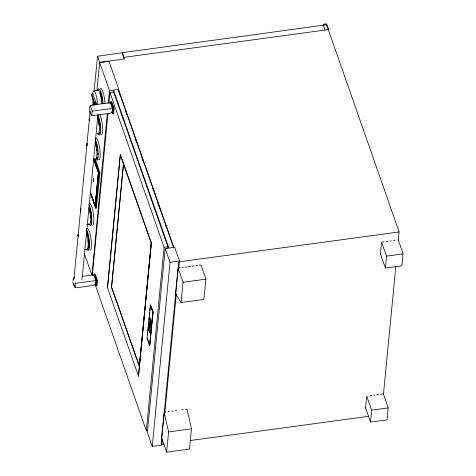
<?xml version="1.0" encoding="UTF-8"?>
<svg xmlns="http://www.w3.org/2000/svg" width="476" height="476" viewBox="0 0 476 476"><rect width="100%" height="100%" fill="white"/><g stroke="black" fill="none" stroke-linecap="round" stroke-linejoin="round"><path stroke-width="0.71" d="M161.673 438.128L166.636 452.17L189.507 449.064L191.465 428.674L187.098 409.289L185.414 409.318M73.024 281.185L73.274 278.597L74.762 277.401M73.881 279.513L90.166 110.956M92.707 105.244L93.07 101.549M94.069 91.196L97.544 56.233L121.695 52.842L122.225 53.092L124.248 59.25M96.86 90.916L99.668 62.285L97.544 56.233M81.985 279.983L97.985 114.383M90.279 192.346L95.212 206.162L98.532 172.717L93.611 158.811M107.273 113.734L91.987 274.723M108.272 103.405L109.539 90.66L99.686 62.534L109.093 61.392L118.881 89.589M92.314 275.574L107.992 113.324M108.986 103L109.986 92.671L113.704 92.171L167.82 246.687L167.623 248.276M113.115 92.832L113.401 89.875L168.891 248.192M107.522 287.677L120.38 154.611L151.374 243.123L138.516 376.189L107.439 287.688L120.291 154.623L151.291 243.135L138.433 376.201M123.51 163.928L111.545 287.064L139.504 366.472M123.462 163.958L111.562 287.159L139.284 366.318L151.184 243.117M147.53 335.044L147.816 332.123M147.953 330.665L148.31 327.012M148.447 325.548L148.732 322.627M148.94 320.437L149.226 317.516M149.369 316.052L149.72 312.399M149.863 310.941L150.214 307.288M147.596 430.661L146.358 430.834L164.095 247.193L109.986 92.671M161.644 437.866L163.964 413.822M175.573 293.674L177.965 268.892M162.292 439.122L161.656 445.131L152.249 446.405L147.364 432.422L165.184 248.496L174.68 247.306L179.44 260.896L178.768 268.583M164.785 413.281L176.34 293.686M326.78 26.269L326.685 24.758L122.314 52.687M365.503 408.218L366.585 396.99M380.383 254.178L381.466 242.956M383.448 394.449L395.853 266.078M398.275 240.999L399.078 231.752L327.202 26.495M90.309 105.761L92.195 111.152L91.791 115.382L92.969 115.597L110.67 113.193L111.759 112.669C113.062 109.623 112.038 105.696 110.277 103.048L109.093 102.828L91.398 105.232L90.309 105.761C88.673 108.808 89.672 112.806 91.791 115.382M124.01 57.525L122.386 52.568M110.682 101.912L113.032 108.617L112.497 113.383L113.056 113.74L113.704 113.217L114.008 108.028L111.914 102.042L111.158 101.686L110.509 102.203M93.516 158.853L98.365 172.675L95.135 206.144M94.29 158.776L99.175 172.639L95.736 208.226A0.887 0.863 -88.6 0 0 96.426 208.137L99.9 172.693L95.057 158.675M75.035 282.345L75.565 283.321L75.154 287.552L76.338 287.766L94.04 285.362L95.129 284.838C96.426 281.792 95.402 277.865 93.647 275.217L92.463 274.997L81.842 276.443M94.046 274.081L96.396 280.78L95.86 285.552L96.426 285.903L97.068 285.386L97.378 280.191L95.283 274.212L94.522 273.849L93.873 274.366M151.207 243.212L151.166 242.903M150.297 305.086L152.742 312.072L149.72 345.225L153.123 312.173L150.464 305.009L147.06 338.061L149.541 345.195M165.184 248.496L170.033 262.335L152.249 446.405M178.095 268.166L183.052 282.256L181.1 302.48L203.829 299.446L205.924 279.013L201.033 265.055L199.349 265.144M324.953 30.214L323.15 24.24L326.578 23.836L328.607 29.738M382.139 242.064L381.734 242.534L386.566 256.13L385.417 267.994L401.447 265.965L402.024 265.501L403.011 253.482L398.382 240.273L397.698 239.946M367.252 396.097L366.847 396.567L371.685 410.163L370.536 422.028L386.56 419.999L387.143 419.534L388.13 407.521L383.501 394.307L382.817 393.985M164.16 412.406L168.593 431.952L166.636 452.17M111.051 101.935L113.562 108.546L113.056 113.74L112.889 113.478M94.415 274.105L96.925 280.715L96.426 285.903L96.253 285.648M150.422 305.092L152.933 312.262L149.72 345.225L147.251 337.966M95.283 206.126L90.946 193.702M191.465 428.846L168.593 431.952M124.171 58.959L99.668 62.285M118.833 89.399L109.539 90.66M112.169 108.439L92.195 111.152M114.02 108.48L113.032 108.617M99.859 172.544L99.175 172.639M80.456 210.761L80.861 210.291M78.04 235.739L78.451 235.269M173.788 247.645L118.268 89.101M179.44 261.056L170.033 262.335M399.084 231.955L178.792 261.871L161.138 444.298L164.327 444.054M95.533 280.608L75.565 283.321M97.384 280.65L96.396 280.78M205.924 279.15L183.052 282.256M403.017 253.892L386.566 256.13M153.088 312.024L152.742 312.072M388.136 407.932L371.685 410.163M328.428 29.595L124.057 57.346M93.986 90.91L98.092 90.357M86.644 224.517L89.375 224.142M84.228 249.495L86.965 249.121M164.095 247.193L167.927 246.669M178.232 268.012L180.416 267.714M181.874 267.518L183.331 267.316M184.783 267.119L186.967 266.822M188.425 266.625L190.608 266.328M192.066 266.132L194.25 265.834M195.707 265.638L197.891 265.34M382.847 241.963L384.257 241.772M386.381 241.487L387.797 241.29M389.915 241.005L391.332 240.814M393.456 240.523L394.872 240.332M164.297 412.186L165.755 411.99M167.939 411.692L169.396 411.496M171.58 411.199L173.038 411.002M175.222 410.705L176.679 410.508M181.778 409.812L183.23 409.616M370.084 395.711L371.5 395.52M373.618 395.235L375.034 395.038M376.451 394.848L378.575 394.562M380.693 394.271L382.109 394.08M190.067 440.562L368.733 416.298M181.1 302.48L175.608 293.882M385.417 267.994L380.574 254.541M94.837 105.059L91.565 95.325A1.94 1.214 40.7 0 1 91.672 94.189A1.363 1.333 -88.6 0 1 92.903 94.022L96.854 104.922M370.536 422.028L365.586 407.789M95.736 208.226L90.607 193.738M91.755 274.682L84.347 253.714M75.154 287.552L73.28 283.202M93.344 179.97C94.92 182.992 92.32 175.382 93.653 180.196L93.254 179.583L93.724 181.671L93.153 180.594L93.552 181.219M118.833 90.749L173.538 246.973M118.673 91.231L120.392 96.134M125.789 111.545L127.015 115.049M135.357 138.867L136.582 142.372M141.491 156.378L143.205 161.281M152.528 187.901L153.266 190.007M157.681 202.615L159.888 208.916M165.773 225.731L166.511 227.831M95.331 102.203L96.033 104.202M95.426 105.113L91.672 94.189M89.774 120.458L89.286 118.863A1.363 1.333 -88.6 0 1 89.714 118.655M87.364 145.436L86.876 143.841A1.363 1.333 -88.6 0 1 87.298 143.633M90.851 193.738L95.212 206.162L98.425 172.568M139.135 361.968L139.623 363.367M80.266 210.398L80.736 211.731M95.182 284.702L146.358 430.834M77.856 235.376L78.32 236.709M72.804 282.274L74.113 286.017M380.473 253.756L380.562 254.13M150.339 324.763L150.208 324.251A2.445 0.535 82.3 0 0 149.976 323.65L149.898 323.513A2.213 0.488 82.3 0 0 149.619 323.353L149.387 325.209A2.267 0.5 82.3 0 0 149.678 326.982L149.958 327.785A2.267 0.5 82.3 0 0 150.374 328.035L150.547 326.221M150.249 325.072L149.91 324.102A1.636 0.357 82.3 0 0 149.66 324.037L149.535 325.298A1.642 0.357 82.3 0 0 149.69 326.369L150.029 327.339A1.648 0.363 82.3 0 0 150.279 327.411L150.398 326.143M111.705 111.991L111.759 112.669M95.075 284.16L95.129 284.838M81.325 208.964A1.363 1.333 -88.6 0 0 80.557 209.214L80.581 209.482M78.165 234.46L78.147 234.198A1.94 1.214 40.7 0 0 78.034 235.328M73.673 277.925L73.726 278.603M89.185 120.404L89.179 119.994A1.94 1.214 40.7 0 1 89.286 118.863M86.775 145.382L86.763 144.978A1.94 1.214 40.7 0 1 86.876 143.841M93.826 104.934A9.401 2.065 82.3 0 1 92.808 99.05M92.713 93.689A9.401 2.065 82.3 0 1 95.206 92.594A9.401 2.065 82.3 0 1 97.419 103.923M100.073 93.159A9.401 2.065 82.3 0 1 101.15 97.354M101.358 98.55A9.401 2.065 82.3 0 1 101.668 100.983M98.532 120.868A9.401 2.065 82.3 0 1 98.764 122.023M98.972 123.219A9.401 2.065 82.3 0 1 99.282 125.652M99.21 132.161A9.401 2.065 82.3 0 1 98.96 133.012M96.116 145.846A9.401 2.065 82.3 0 1 96.354 147.001M96.735 149.416A9.401 2.065 82.3 0 1 96.872 150.63M96.795 157.139A9.401 2.065 82.3 0 1 96.223 158.514M89.399 209.607A9.401 2.065 82.3 0 1 89.672 210.666M89.922 211.79A9.401 2.065 82.3 0 1 90.142 212.974M90.416 214.789A9.401 2.065 82.3 0 1 90.69 217.782M90.648 221.364A9.401 2.065 82.3 0 1 90.482 222.518M87.126 235.102A9.401 2.065 82.3 0 1 87.388 236.197M88.078 240.38A9.401 2.065 82.3 0 1 88.298 243.331M88.316 244.938A9.401 2.065 82.3 0 1 88.066 247.496M87.816 248.347A9.401 2.065 82.3 0 1 87.489 248.871M150.202 325.144A1.642 0.357 82.3 0 1 150.351 326.215M150.303 324.668A2.213 0.488 82.3 0 1 150.511 326.114M92.903 94.022A1.94 0.613 -64.7 0 1 92.945 94.26M80.45 210.35A1.94 1.214 40.7 0 1 80.557 209.214M97.217 90.63A9.931 2.178 82.3 0 1 99.895 92.82A9.931 2.178 82.3 0 1 101.745 103.56M100.388 91.457A9.931 2.178 82.3 0 1 102.56 100.948M102.667 102.209A9.931 2.178 82.3 0 1 102.733 103.429M98.008 116.126A9.931 2.178 82.3 0 1 100.18 125.616M100.281 126.878A9.931 2.178 82.3 0 1 100.275 131.281M100.103 132.495A9.931 2.178 82.3 0 1 99.496 133.946M97.509 117.489A9.931 2.178 82.3 0 1 99.377 129.93A9.931 2.178 82.3 0 1 97.163 133.488M96.081 142.336A9.931 2.178 82.3 0 1 96.836 144.954M96.967 145.543A9.931 2.178 82.3 0 1 97.33 147.393M97.437 148.024A9.931 2.178 82.3 0 1 97.824 151.231M97.937 153.076A9.931 2.178 82.3 0 1 97.949 154.771M97.687 157.473A9.931 2.178 82.3 0 1 97.08 158.924M95.099 142.473A9.931 2.178 82.3 0 1 96.967 154.081A9.931 2.178 82.3 0 1 95.236 159.038M89.274 206.483A9.931 2.178 82.3 0 1 91.368 222.851M91.106 223.75A9.931 2.178 82.3 0 1 90.761 224.303M88.78 207.845A9.931 2.178 82.3 0 1 90.642 220.281A9.931 2.178 82.3 0 1 88.429 223.845M86.864 231.461A9.931 2.178 82.3 0 1 88.239 235.894M88.369 236.501A9.931 2.178 82.3 0 1 88.958 247.829M88.691 248.728A9.931 2.178 82.3 0 1 88.352 249.281M86.364 232.823A9.931 2.178 82.3 0 1 88.239 244.438A9.931 2.178 82.3 0 1 86.501 249.394M97.651 90.523A10.99 2.416 82.3 0 1 100.638 91.231A10.99 2.416 82.3 0 1 102.953 103.839M100.335 88.649A10.99 2.416 82.3 0 1 103.179 92.475A10.99 2.416 82.3 0 1 104.97 103.566M99.99 114.984A10.99 2.416 82.3 0 1 102.536 127.235A10.99 2.416 82.3 0 1 101.186 134.91M97.979 115.257A10.99 2.416 82.3 0 1 100.585 130.388A10.99 2.416 82.3 0 1 97.586 133.316M95.539 138.296A10.99 2.416 82.3 0 1 99.823 149.053A10.99 2.416 82.3 0 1 98.27 159.668M95.563 140.241A10.99 2.416 82.3 0 1 98.181 154.456A10.99 2.416 82.3 0 1 95.724 159.311M89.22 203.674A10.99 2.416 82.3 0 1 93.504 214.426A10.99 2.416 82.3 0 1 91.957 225.047M88.697 204.597A10.99 2.416 82.3 0 1 91.844 218.865A10.99 2.416 82.3 0 1 89.405 224.69M86.805 228.653A10.99 2.416 82.3 0 1 90.946 238.339A10.99 2.416 82.3 0 1 90.047 250.245M86.287 229.575A10.99 2.416 82.3 0 1 89.428 243.843A10.99 2.416 82.3 0 1 86.995 249.668M148.804 330.398L150.011 332.789L149.208 329.047L150.226 330.534L149.226 326.036L149.869 329.541L149.012 328.226L148.97 328.654L149.66 331.724L148.804 330.398M149.672 321.431L150.743 325.072L150.928 323.192L150.779 322.782L150.642 324.204L149.672 321.431M150.011 317.92L149.845 319.604L150.963 322.793L150.011 317.92"/></g></svg>
